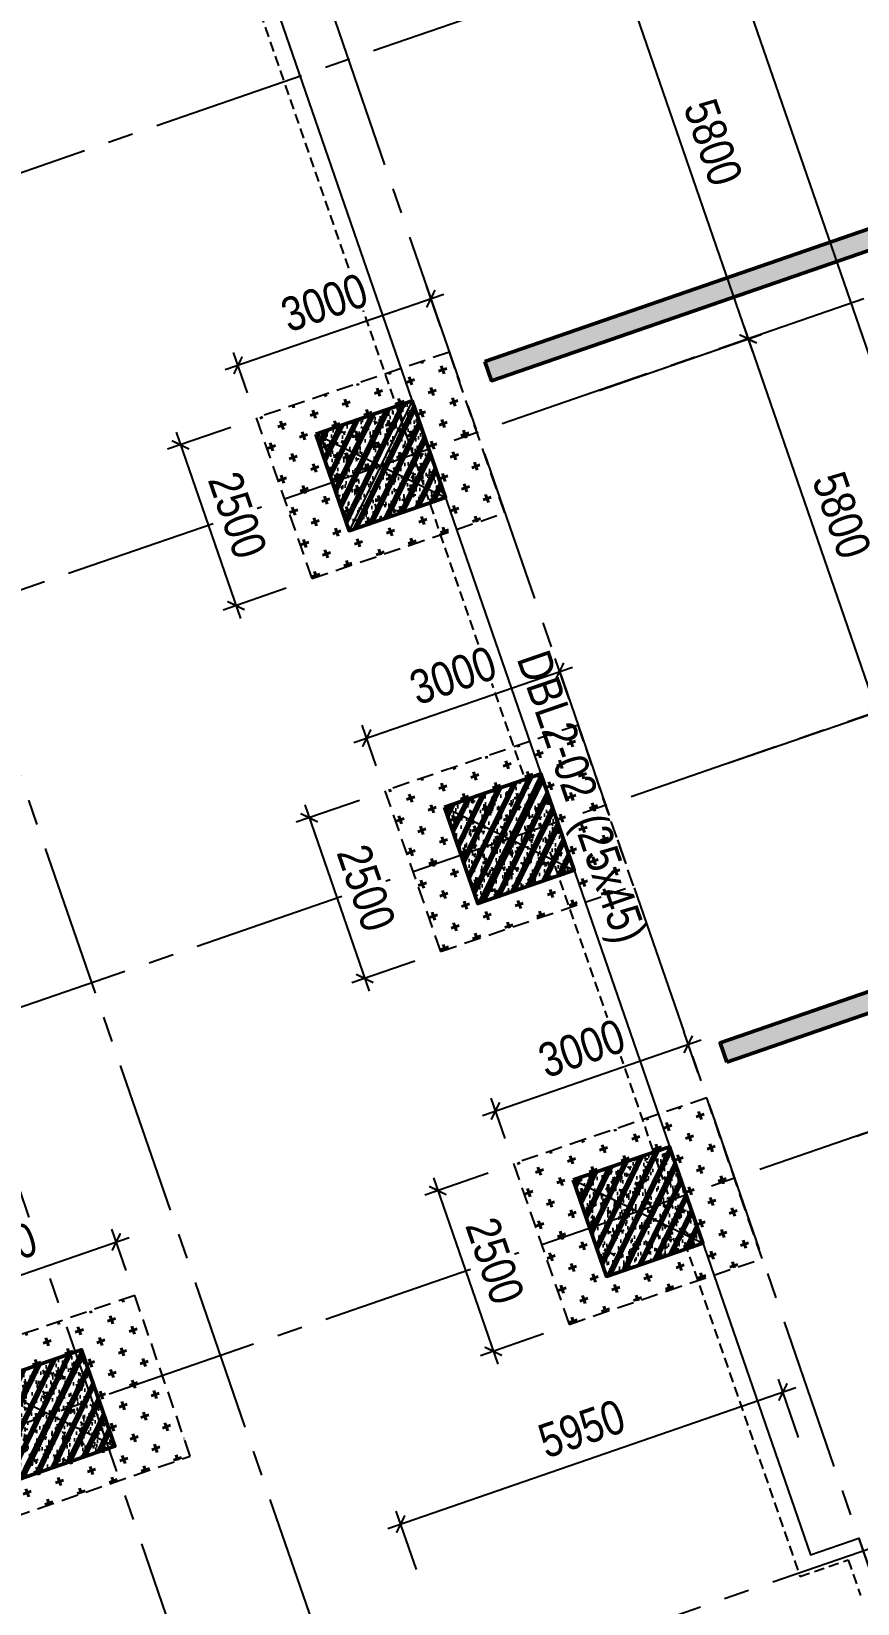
# Model space of a CAD drawing. Header units: millimetres. Extents: x -1534340 to 1713810, y -1348191 to 1114081.
# Drawn here: x 912097 to 924248, y -311826 to -288709 of the extents above; entities that cross this region are included whole.
import ezdxf
from ezdxf.enums import TextEntityAlignment as Align
from ezdxf.xclip import XClip

# ---------------------------------------------------------------- set-up
doc = ezdxf.new("R2010")
doc.units = ezdxf.units.MM
doc.header["$LTSCALE"] = 100
doc.header["$XCLIPFRAME"] = 0
doc.header["$PDMODE"] = 32
doc.header["$PDSIZE"] = 2.5
for name, pattern in [('CENTER2', [1.125, 0.75, -0.125, 0.125, -0.125]), ('DASHED', [4.5, 3, -1.5]), ('HIDDEN', [0.375, 0.25, -0.125])]:
    doc.linetypes.add(name, pattern=pattern)
for name, color, linetype, lineweight in [('0-Hatch', 250, 'Continuous', 40), ('ccu12-Tencaukien', 9, 'Continuous', 15), ('KT-Net cot', 2, 'Continuous', 50), ('KT-Net cot vach', 6, 'Continuous', 50), ('KT-Vat lieu', 250, 'Continuous', 9)]:
    doc.layers.add(name, color=color, linetype=linetype, lineweight=lineweight)
for name, color, linetype in [('0-khuat', 3, 'HIDDEN'), ('ccu11-Khuat', 9, 'DASHED'), ('ccu11-Manh', 8, 'Continuous'), ('ccu11-Thay', 7, 'Continuous'), ('ccu12-Text', 31, 'Continuous'), ('ccu12-Truc', 13, 'CENTER2'), ('KC2-DIM', 251, 'Continuous'), ('KT-Dim', 8, 'Continuous'), ('Xref_ST_MBDV Cot vach 30.7.2022$0$Xref_ST_MBDV Cot vach 30.7.2022|Xref_ST_MBDV Cot vach 30.7.2022|Xref_ST_MBDV Cot vach 30.7.2022|Xref_ST_MBDV Cot vach 30.7.2022|A-WALL-PATT', 251, 'Continuous')]:
    doc.layers.add(name, color=color, linetype=linetype)
doc.styles.add('Arial Narrow', font='ARIALN.TTF')
doc.dimstyles.new('ccu12-200', dxfattribs={"dimscale": 200, "dimtxt": 2.5, "dimasz": 1, "dimexe": 1, "dimexo": 2, "dimgap": 1, "dimtad": 1, "dimdec": 0, "dimrnd": 5, "dimdsep": 46, "dimtxsty": 'Arial Narrow', "dimblk": 'ARCHTICK', "dimcen": -1, "dimdle": 1, "dimclrd": 256, "dimclre": 256, "dimclrt": 3, "dimadec": 0, "dimazin": 2, "dimtfac": 0.1, "dimtdec": 0, "dimtmove": 0, "dimatfit": 1, "dimldrblk": 'ARCHTICK', "dimfxl": 1, "dimtvp": 0.8333333333333334, "dimtolj": 1, "dimtzin": 12, "dimarcsym": 0})
pattern_1 = [(49.99999999999999, (108165.766868453, -54076.05759553041), (286.9040730403014, -25.10085399303804), [30, -330]), (355, (108165.766868453, -54076.05759553041), (-55.50053344520001, 300.8768534800047), [24, -264]), (100.4514, (108189.6755404533, -54078.14933153044), (231.4037526856086, 275.7758168243814), [25.496076, -280.4568448]), (46.18420000000001, (108165.766868453, -53996.05759553041), (426.8964194502578, -66.20760573160723), [45, -495]), (96.6356, (108201.3415664532, -54001.57491833041), (373.8650822194813, 389.6471483601767), [38.2441152, -420.6852]), (351.1842, (108165.766868453, -53996.05759553041), (373.8647780534509, 389.6474403701299), [36, -396]), (21, (108205.766868453, -54016.05759553041), (238.7628208473847, -161.0475562661355), [30, -330]), (326.0000000000001, (108205.766868453, -54016.05759553041), (97.32613276863269, 290.0600180187412), [24, -264]), (71.4514, (108225.663761653, -54029.47823793039), (336.089051432596, 129.012198683981), [25.496076, -280.4568448]), (37.50000000000001, (108165.766868453, -54076.05759553041), (4.863942126916267, 133.1575415325246), [0, -260.8, 0, -268, 0, -265]), (7.499999999999999, (108165.766868453, -54076.05759553041), (105.2278149768594, 157.7646847529441), [0, -152.8, 0, -254.8, 0, -101]), (327.5, (108076.5668684533, -54076.05759553041), (213.5289744689636, -9.021948693751902), [0, -100, 0, -312, 0, -414]), (317.5, (108036.5668684533, -54076.05759553041), (233.2744677369545, 40.04199293292709), [0, -130, 0, -207.2, 0, -294]), (45, (108165.766868453, -54076.05759553041), (-106.0660171779821, 106.0660171779821), []), (45, (108236.477546453, -54076.05759553041), (-106.0660171779821, 106.0660171779821), [])]

# ---------------------------------------------------------------- blocks, each defined once
blk = doc.blocks.new('Xref_ST_MBDV Cot vach 30.7.2022$0$Tuong Vay01-flat-1')
at = {"layer": 'Xref_ST_MBDV Cot vach 30.7.2022$0$Xref_ST_MBDV Cot vach 30.7.2022|Xref_ST_MBDV Cot vach 30.7.2022|Xref_ST_MBDV Cot vach 30.7.2022|Xref_ST_MBDV Cot vach 30.7.2022|A-WALL-PATT'}
h = blk.add_hatch(dxfattribs=at)
h.set_pattern_fill('ACET-2D-VATLIEU04', color=256, scale=50, pattern_type=2)
h.set_pattern_definition([(49.99999999999999, (-11139561.83942936, -1407213.44759845), (-225.902473859489, 189.5546824974008), [37.49999998626113, -412.4999998488724]), (355, (-11139561.83942936, -1407213.44759845), (32.12721218541265, 367.2157156157773), [29.99999999490911, -329.9999999440002]), (100.4514, (-11139531.95358936, -1407216.06226845), (-341.2315265778452, -62.9441868767608), [31.87009499667636, -350.57105596344]), (46.18420000000001, (-11139561.83942936, -1407113.44759845), (-319.1804974675179, 306.2520974436775), [56.24999996954708, -618.749999665018]), (96.6356, (-11139517.37105686, -1407120.34425195), (-516.9959221575409, -60.14402179722674), [47.80514400473094, -525.8565000520404]), (351.1842, (-11139561.83942936, -1407113.44759845), (84.74077420309186, 546.3954293043353), [45.00000000792112, -495.0000000871323]), (21, (-11139511.83942936, -1407138.44759845), (-105.6808218676597, 275.3079533968121), [37.49999999934682, -412.499999992815]), (326.0000000000001, (-11139511.83942936, -1407138.44759845), (206.1288045682013, 305.5985201385338), [30.00000001746614, -330.0000001921275]), (71.4514, (-11139486.96831286, -1407155.22340145), (-328.9637652803212, 110.3801005582791), [31.87009499870726, -350.5710559857798]), (37.50000000000001, (-11139561.83942936, -1407213.44759845), (-78.13452938385308, 101.8269011885859), [0, -325.9999998517854, 0, -334.9999998476936, 0, -331.2499998493985]), (7.499999999999999, (-11139561.83942936, -1407213.44759845), (-23.27934638224542, 176.8241910238285), [0, -191.0000000278261, 0, -318.5000000464012, 0, -126.2500000183929]), (327.5, (-11139673.33942936, -1407213.44759845), (71.94441751949489, 112.9301145330537), [0, -125.0000000614986, 0, -390.0000001918756, 0, -517.5000002546042]), (317.5, (-11139723.33942936, -1407213.44759845), (158.0205495897681, 172.4491691102739), [0, -162.4999999478019, 0, -258.9999999168043, 0, -367.4999998819521]), (45, (-11139561.83942936, -1407213.44759845), (-150.2601910028607, 150.2601910026278), []), (45, (-11139561.83942936, -1407152.19759845), (-150.2601910028607, 150.2601910026278), [])])
h.paths.add_polyline_path([(-82665.42454257607, -118500.0088302612), (-81837.41861176863, -121132.0343658989), (-80902.71611081436, -123728.0834242017), (-79862.87874617614, -126283.8385967175), (-78719.63840653747, -128795.0430432414), (-77474.89874527603, -131257.5152608277), (-76130.7324262727, -133667.1548922951), (-74689.37767251953, -136019.9495540815), (-73153.2345392555, -138311.981517314), (-71524.86091735773, -140539.4342316107), (-69806.96827445179, -142698.5986796832), (-68002.4171395041, -144785.8795539467), (-66114.21234000102, -146797.8012427511), (-64145.497998368, -148731.0136179249), (-62099.55229647644, -150582.2976132843), (-59979.78201714717, -152348.5705846979), (-57789.71687134914, -154026.8914431464), (-55533.00362077914, -155614.4655520306), (-53213.40000534989, -157108.6493807235), (-50834.76848621853, -158506.954906286), (-48401.06981415115, -159807.0537564463), (-45916.35643433966, -161006.7810866404), (-43384.76573854871, -162104.1391847725), (-40810.51317570359, -163097.3007977149), (-38197.88523275405, -163984.6121738681), (-35551.23229684308, -164764.5958169776), (-32874.96141154505, -165435.9529462866), (-30173.5289383363, -165997.5656592443), (-27451.44813587703, -166448.4963081502), (-24701.85157574899, -166789.3238736566), (-4396.734290909022, -168938.2567786218), (36420.01678077132, -167648.2249503911), (41836.4863632936, -160718.6374020646), (12445.38596707024, -24367.66042796941), (8472.910947457654, -9248.974452903174), (-4718.707271176856, -5521.400683149928), (-10557.45827306993, -9946.818014640827), (-34021.18647153303, -27848.24941525888), (-39776.65152562223, -32008.57135346811), (-41248.85870469548, -35293.77142358455), (-45787.31564925052, -38574.38242801698), (-49368.4870454669, -38942.00303377653), (-57644.18705056235, -44924.06981060421), (-59844.65461433306, -46601.45355761005), (-61968.93197572604, -48362.30333496258), (-64019.60134904832, -50208.3517090485), (-65993.2459566202, -52136.53199238679), (-67886.59205765836, -54143.61763671576), (-69696.47008413821, -56226.27801198442), (-71419.8706161473, -58381.05012253253), (-73053.93764149398, -60604.33085121214), (-74595.93274202198, -62892.42844269238), (-76043.29574720934, -65241.53179885377), (-77393.615911806, -67647.72832025355), (-78644.64476583898, -70107.01135663176), (-79794.29917307012, -72615.28586126259), (-80840.66479975358, -75168.37520986283), (-81781.99930225872, -77762.02815519366), (-82616.73522835784, -80391.9259061541), (-83343.48262714595, -83053.68931881292), (-83961.03136360087, -85742.88618860021), (-84468.3531336058, -88455.03863057657), (-84864.60300002433, -91185.62932156771), (-85149.1148865223, -93930.11565387133), (-85321.41487544402, -96683.60341540864), (-85381.30445068702, -99529.50948559865), (-85328.50406530127, -102200.8374458619), (-85163.21024433896, -104955.3926120612), (-84885.69993967563, -107700.5945179402), (-84496.42936686985, -110432.1923394061), (-83996.04728951491, -113145.6335586284), (-83385.3738030456, -115836.3975027683)], flags=16)
h.paths.add_polyline_path([(-83625.45879450254, -118780.6341908188), (-82785.20518665202, -121451.592054751), (-81836.67593448795, -124086.0436255364), (-80781.45706173405, -126679.6041032514), (-79621.30565389246, -129227.9548506811), (-78358.15352366865, -131726.8525110248), (-76994.10399421491, -134172.1360737709), (-75531.42839684151, -136559.7338032422), (-73972.56228888594, -138885.6700187323), (-72320.10139823705, -141146.0717144171), (-70576.79730102606, -143337.1750085717), (-68745.55283991061, -145455.3314108832), (-66829.41729043424, -147497.0138977058), (-64831.58128353581, -149458.8227850739), (-62755.37149274349, -151337.4913895966), (-60604.24509477988, -153129.8914679771), (-58381.7840128839, -154833.0384259534), (-56091.68895242736, -156444.0962880657), (-53737.77323871478, -157960.3824199464), (-51323.95646727085, -159379.3719952791), (-48854.25797718205, -160698.7021999834), (-46332.79015832208, -161916.1761666269), (-43763.75160367042, -163029.7666325136), (-41151.42011806555, -164037.6193153583), (-38500.14559506811, -164938.0560009221), (-35814.34277378954, -165729.5773374715), (-33098.48388773762, -166410.8653324069), (-30357.09121792205, -166980.7855469028), (-27594.72956264392, -167438.3889849058), (-24815.98988816142, -167782.8289991841), (-4433.735052675009, -169939.9255319908), (36919.56229590811, -168632.9359166666), (42912.68845487945, -160965.5998827359), (13418.22973546013, -24135.12373521132), (9294.838300889242, -8442.070929647249), (-4925.935208282433, -4423.687328800617), (-11162.76267831214, -9150.82235655561), (-34617.47974592447, -27045.37879939191), (-40579.63196872547, -31355.10398377781), (-42051.83914779872, -34640.30405389448), (-46155.98199344426, -37606.97231750819), (-49737.15338966064, -37974.59292326774), (-58240.31235744618, -44121.0777798905), (-60467.11885703541, -45818.53930653841), (-62622.81900685839, -47605.43596977205), (-64703.8232677374, -49478.79233927629), (-66706.66158131324, -51435.49383058609), (-68628.013630962, -53472.26783320424), (-70464.66541309468, -55585.73726807744), (-72213.55809716694, -57772.38228180911), (-73871.79587351345, -60028.54927773564), (-75436.60120790266, -62350.49395546387), (-76905.37393212318, -64734.34577669739), (-78275.66833624989, -67176.13529814105), (-79545.20269040763, -69671.7966022063), (-80711.86304414831, -72217.17406733404), (-81773.70674647763, -74808.02928769216), (-82728.96568063274, -77440.04813065287), (-83576.04920824617, -80108.84792049509), (-84313.5468179807, -82809.98473610263), (-84940.23047422245, -85538.9608107484), (-85455.05666192248, -88291.23202148662), (-85857.16812421381, -91062.21545574092), (-86145.88844638877, -93847.29761108034), (-86320.75738810934, -96641.83923533), (-86381.51240370423, -99528.87035845965), (-86327.91179009154, -102240.684236032), (-86160.19218073785, -105035.6641918905), (-85878.57688103244, -107821.473743778), (-85483.548480995, -110593.4755141111), (-84975.76463904232, -113347.0545681345), (-84356.0573821161, -116077.6233250971)])
blk = doc.blocks.new('_ARCHTICK')
at = {"color": 0, "linetype": 'ByBlock', "const_width": 0.15}
blk.add_lwpolyline([(-0.5, -0.5), (0.5, 0.5)], dxfattribs=at)
blk = doc.blocks.new('*D1137')
at = {"layer": 'Defpoints', "color": 0, "transparency": 16777216}
for p in [(369540.1568463368, -50987.29101526502), (374001.6793293455, -55582.9004888067), (371432.2993522154, -56469.97258824773, -0.001541574509502541)]:
    blk.add_point(p, dxfattribs=at)
at = {"layer": 'KT-Dim', "lineweight": -2, "transparency": 16777216}
for p, q in [((372043.6067416059, -49911.39700687399), (374066.9484155994, -55771.9506048594)), ((369918.2570784424, -50856.75284275701), (372297.9259439126, -50035.17803667282)), ((371810.399584321, -56339.43441573971), (374190.7294453983, -55517.63140255265))]:
    blk.add_line(p, q, dxfattribs=at)
at = {"layer": 'KT-Dim', "lineweight": -2, "transparency": 16777216, "xscale": 200, "yscale": 200, "zscale": 200}
for p, rotation in [((372108.8758278599, -50100.44712292678), 109.0471074728855), ((374001.6793293455, -55582.90048880661), 289.0471074728856)]:
    blk.add_blockref('_ARCHTICK', p, dxfattribs=dict(at, rotation=rotation))
at = {"layer": 'KT-Dim', "color": 3, "transparency": 16777216, "insert": (373485.637401111, -52693.09313867638), "char_height": 500, "attachment_point": 5, "rotation": 289.04710747288556, "style": 'Arial Narrow'}
blk.add_mtext('\\A1;5800', dxfattribs=at)
blk = doc.blocks.new('*D1138')
at = {"layer": 'Defpoints', "color": 0, "transparency": 16777216}
for p in [(367648.0184263776, -45504.60803161839, -0.001541574509499016), (372109.5395214034, -50100.21798436528), (369540.1611836329, -50987.28951782151)]:
    blk.add_point(p, dxfattribs=at)
at = {"layer": 'KT-Dim', "lineweight": -2, "transparency": 16777216}
for p, q in [((368026.1186584831, -45374.06985911039), (370405.7861359683, -44552.49553222464)), ((370151.4669336615, -44428.71450242582), (372174.8086076573, -50289.26810041799)), ((369918.2614157384, -50856.7513453135), (372298.5896374562, -50034.94889811125))]:
    blk.add_line(p, q, dxfattribs=at)
at = {"layer": 'KT-Dim', "lineweight": -2, "transparency": 16777216, "xscale": 200, "yscale": 200, "zscale": 200}
for p, rotation in [((370216.7360199155, -44617.76461847861), 109.0471074728855), ((372109.5395214034, -50100.21798436523), 289.0471074728856)]:
    blk.add_blockref('_ARCHTICK', p, dxfattribs=dict(at, rotation=rotation))
at = {"layer": 'KT-Dim', "color": 3, "transparency": 16777216, "insert": (371593.4975931677, -47210.41063423159), "char_height": 500, "attachment_point": 5, "rotation": 289.04710747288556, "style": 'Arial Narrow'}
blk.add_mtext('\\A1;5800', dxfattribs=at)
blk = doc.blocks.new('*D1142')
at = {"layer": 'Defpoints', "color": 0, "transparency": 16777216}
for p in [(371432.9632642537, -56469.74337386237, 0.0007328238285898986), (375894.4857472666, -61065.35284741069), (373325.1057701398, -61952.4249468506, 0.0007638141083008421)]:
    blk.add_point(p, dxfattribs=at)
at = {"layer": 'KT-Dim', "lineweight": -2, "transparency": 16777216}
for p, q in [((373936.4131595246, -55393.84936547073), (375959.7548335206, -61254.40296346339)), ((371811.0634963592, -56339.20520135437), (374190.7323618313, -55517.63039526955)), ((373703.2060022454, -61821.88677434258), (376083.5358633194, -61000.08376115662))]:
    blk.add_line(p, q, dxfattribs=at)
at = {"layer": 'KT-Dim', "lineweight": -2, "transparency": 16777216, "xscale": 200, "yscale": 200, "zscale": 200}
for p, rotation in [((374001.6822457785, -55582.89948152352), 109.0471074728855), ((375894.4857472666, -61065.3528474106), 289.0471074728856)]:
    blk.add_blockref('_ARCHTICK', p, dxfattribs=dict(at, rotation=rotation))
at = {"layer": 'KT-Dim', "color": 3, "transparency": 16777216, "insert": (375378.4438190309, -58175.54549727672), "char_height": 500, "attachment_point": 5, "rotation": 289.04710747288556, "style": 'Arial Narrow'}
blk.add_mtext('\\A1;5800', dxfattribs=at)
blk = doc.blocks.new('*D1143')
at = {"layer": 'Defpoints', "color": 0, "transparency": 16777216}
for p in [(373325.7696821648, -61952.19573245836, 0.0007356123916695267), (377787.2921651834, -66547.80520600892), (375217.9121880564, -67434.87730544891, 0.0007666026713804702)]:
    blk.add_point(p, dxfattribs=at)
at = {"layer": 'KT-Dim', "lineweight": -2, "transparency": 16777216}
for p, q in [((373703.8699142704, -61821.65755995034), (376083.5387797467, -61000.08275386402)), ((375829.21957744, -60876.30172406523), (377852.5612514373, -66736.85532206162)), ((375596.012420162, -67304.3391329409), (377976.3422812361, -66482.53611975488))]:
    blk.add_line(p, q, dxfattribs=at)
at = {"layer": 'KT-Dim', "lineweight": -2, "transparency": 16777216, "xscale": 200, "yscale": 200, "zscale": 200}
for p, rotation in [((375894.488663694, -61065.35184011799), 109.0471074728855), ((377787.2921651833, -66547.80520600885), 289.0471074728856)]:
    blk.add_blockref('_ARCHTICK', p, dxfattribs=dict(at, rotation=rotation))
at = {"layer": 'KT-Dim', "color": 3, "transparency": 16777216, "insert": (377271.250236947, -63657.99785587308), "char_height": 500, "attachment_point": 5, "rotation": 289.04710747288556, "style": 'Arial Narrow'}
blk.add_mtext('\\A1;5800', dxfattribs=at)
blk = doc.blocks.new('*D1124')
at = {"layer": 'Defpoints', "color": 0, "transparency": 16777216}
for p in [(366646.887502437, -37704.25700299309, 0.0008513056641429317), (379299.6929281667, -66025.65167231504), (376730.3129510398, -66912.72377175502, 0.0007666026713804702)]:
    blk.add_point(p, dxfattribs=at)
at = {"layer": 'KT-Dim', "lineweight": -2, "transparency": 16777216}
for p, q in [((367024.9877345426, -37573.71883048504), (369404.6692217365, -36752.13966678189)), ((369150.3500194298, -36628.3586369831), (379364.9620144206, -66214.70178836775)), ((377108.4131831453, -66782.185599247), (379488.7430442194, -65960.38258606098))]:
    blk.add_line(p, q, dxfattribs=at)
at = {"layer": 'KT-Dim', "lineweight": -2, "transparency": 16777216, "xscale": 200, "yscale": 200, "zscale": 200}
for p, rotation in [((369215.6191056837, -36817.40875303587), 109.0471074728855), ((379299.6929281667, -66025.65167231495), 289.0471074728856)]:
    blk.add_blockref('_ARCHTICK', p, dxfattribs=dict(at, rotation=rotation))
at = {"layer": 'KT-Dim', "color": 3, "transparency": 16777216, "insert": (374688.0158394334, -51272.94954548511), "char_height": 500, "attachment_point": 5, "rotation": 289.04710747288556, "style": 'Arial Narrow'}
blk.add_mtext('\\A1;30900', dxfattribs=at)
blk = doc.blocks.new('*U151')
h = blk.add_hatch()
h.set_pattern_fill('VATLIEU04', color=250, scale=40, style=0, pattern_type=2)
h.set_pattern_definition([(49.99999999999999, (550, -550), (286.9040730403014, -25.10085399303804), [30, -330]), (355, (550, -550), (-55.50053344520001, 300.8768534800047), [24, -264]), (100.4514, (573.908672, -552.091736), (231.4037526856086, 275.7758168243814), [25.496076, -280.4568448]), (46.18420000000001, (550, -470), (426.8964194502578, -66.20760573160723), [45, -495]), (96.6356, (585.574698, -475.5173228), (373.8650822194813, 389.6471483601767), [38.2441152, -420.6852]), (351.1842, (550, -470), (373.8647780534509, 389.6474403701299), [36, -396]), (21, (590, -490), (238.7628208473847, -161.0475562661355), [30, -330]), (326.0000000000001, (590, -490), (97.32613276863269, 290.0600180187412), [24, -264]), (71.4514, (609.8968932, -503.4206424), (336.089051432596, 129.012198683981), [25.496076, -280.4568448]), (37.50000000000001, (550, -550), (4.863942126916267, 133.1575415325246), [0, -260.8, 0, -268, 0, -265]), (7.499999999999999, (550, -550), (105.2278149768594, 157.7646847529441), [0, -152.8, 0, -254.8, 0, -101]), (327.5, (460.8, -550), (213.5289744689636, -9.021948693751902), [0, -100, 0, -312, 0, -414]), (317.5, (420.8, -550), (233.2744677369545, 40.04199293292709), [0, -130, 0, -207.2, 0, -294]), (45, (550, -550), (-120.2081528017131, 120.2081528017131), []), (45, (550, -501), (-120.2081528017131, 120.2081528017131), [])])
h.paths.add_polyline_path([(-475, 475), (1025, 475), (1025, -1025), (-475, -1025)])
at = {"color": 6, "ltscale": 0.25}
blk.add_lwpolyline([(-475, 475), (1025, 475), (1025, -1025), (-475, -1025)], close=True, dxfattribs=at)
at = {"layer": 'Defpoints', "linetype": 'ByBlock', "ltscale": 30}
for p, q in [((1025, 475), (-475, -1025)), ((-475, 475), (1025, -1025))]:
    blk.add_line(p, q, dxfattribs=at)
blk = doc.blocks.new('MBDV-B1-T1-PN')
at = {"layer": 'KT-Net cot vach', "rotation": 19.04713795399666}
for p in [(57391.73514500447, 5823.388029050664), (59284.5415629372, 340.9356704584789), (61177.34796688659, -5141.516692961333), (52528.30691644386, -8127.581932688248)]:
    blk.add_blockref('*U151', p, dxfattribs=at)
blk = doc.blocks.new('*U705')
at = {"layer": 'ccu12-Tencaukien', "color": 8, "ltscale": 10000}
blk.add_line((360.6565736538532, -155.3215232637356), (354.4065714950475, -155.3215232637356), dxfattribs=at)
at = {"layer": 'ccu12-Text', "color": 2, "style": 'Arial Narrow', "width": 0.8}
blk.add_attdef('SH', text='', height=300, dxfattribs=at).set_placement((275.6048113084853, 5.864471777974813), align=Align.BOTTOM_RIGHT)
at = {"layer": 'ccu12-Text', "color": 31, "style": 'Arial Narrow', "width": 0.8}
for tag, p in [('(', (507.5315725744504, -75.41116959831947)), (')', (962.8971199221714, -75.41116959831947)), ('KT', (632.605666770517, -75.41116959831947))]:
    blk.add_attdef(tag, text='', height=250, dxfattribs=at).set_placement(p, align=Align.BOTTOM_LEFT)
blk = doc.blocks.new('*D1293')
at = {"layer": 'Defpoints', "color": 0, "ltscale": 0.5, "transparency": 16777216}
for p in [(917972.2233958326, -292637.8529131222), (918243.3969923167, -293423.2984343843), (915407.646333765, -294402.3360429713)]:
    blk.add_point(p, dxfattribs=at)
at = {"layer": 'KC2-DIM', "lineweight": -2, "ltscale": 0.5, "transparency": 16777216}
for p, q in [((914947.4226559509, -293682.1597085365), (918161.2734771627, -292572.5837262949)), ((918112.8586186622, -293045.1982717242), (917906.9542090053, -292448.8028317922)), ((915277.1079601105, -294024.2358803112), (915071.2035504536, -293427.8404403792))]:
    blk.add_line(p, q, dxfattribs=at)
at = {"layer": 'KC2-DIM', "lineweight": -2, "ltscale": 0.5, "transparency": 16777216, "xscale": 200, "yscale": 200, "zscale": 200}
for p, rotation in [((917972.2233958326, -292637.8529131222), 19.04713795383188), ((915136.4727372809, -293616.8905217092), 199.0471379538319)]:
    blk.add_blockref('_ARCHTICK', p, dxfattribs=dict(at, rotation=rotation))
at = {"layer": 'KC2-DIM', "color": 3, "ltscale": 0.5, "transparency": 16777216, "insert": (916405.767170418, -292697.0119739512), "char_height": 500, "attachment_point": 5, "rotation": 19.04713795383187, "style": 'Arial Narrow', "bg_fill": 3, "box_fill_scale": 1.1, "bg_fill_color": 256, "bg_fill_true_color": 13158600, "bg_fill_transparency": 0}
blk.add_mtext('\\A1;3000', dxfattribs=at)
blk = doc.blocks.new('*D1294')
at = {"layer": 'Defpoints', "color": 0, "ltscale": 0.5, "transparency": 16777216}
for p in [(915407.646333765, -294402.3360429713), (916223.5108931169, -296765.4621548819), (915105.224998361, -297151.5481213295)]:
    blk.add_point(p, dxfattribs=at)
at = {"layer": 'KC2-DIM', "lineweight": -2, "ltscale": 0.5, "transparency": 16777216}
for p, q in [((915029.5461558594, -294532.8743724676), (914100.3103500563, -294853.6911741671)), ((914224.0912742609, -294599.3719204661), (915170.4941631091, -297340.5982102823)), ((915845.4107152113, -296896.0004843782), (914916.1749094082, -297216.8172860777))]:
    blk.add_line(p, q, dxfattribs=at)
at = {"layer": 'KC2-DIM', "lineweight": -2, "ltscale": 0.5, "transparency": 16777216, "xscale": 200, "yscale": 200, "zscale": 200}
for p, rotation in [((914289.360439009, -294788.4220094189), 109.0471312622707), ((915105.224998361, -297151.5481213295), 289.0471312622706)]:
    blk.add_blockref('_ARCHTICK', p, dxfattribs=dict(at, rotation=rotation))
at = {"layer": 'KC2-DIM', "color": 3, "ltscale": 0.5, "transparency": 16777216, "insert": (915127.6524795023, -295821.4042194972), "char_height": 500, "attachment_point": 5, "rotation": 289.0471312622707, "style": 'Arial Narrow', "bg_fill": 3, "box_fill_scale": 1.1, "bg_fill_color": 256, "bg_fill_true_color": 13158600, "bg_fill_transparency": 0}
blk.add_mtext('\\A1;2500', dxfattribs=at)
blk = doc.blocks.new('*D1265')
at = {"layer": 'Defpoints', "color": 0, "ltscale": 0.5, "transparency": 16777216}
for p in [(919865.0292104644, -298120.3049780788), (920136.2028069487, -298905.7504993412), (917300.4521483968, -299884.7881079281)]:
    blk.add_point(p, dxfattribs=at)
at = {"layer": 'KC2-DIM', "lineweight": -2, "ltscale": 0.5, "transparency": 16777216}
for p, q in [((920005.6644332941, -298527.6503366811), (919799.7600236372, -297931.2548967488)), ((916840.2284705825, -299164.6117734931), (920054.0792917944, -298055.0357912516)), ((917169.9137747423, -299506.687945268), (916964.0093650853, -298910.2925053359))]:
    blk.add_line(p, q, dxfattribs=at)
at = {"layer": 'KC2-DIM', "lineweight": -2, "ltscale": 0.5, "transparency": 16777216, "xscale": 200, "yscale": 200, "zscale": 200}
for p, rotation in [((919865.0292104644, -298120.3049780788), 19.04713795383188), ((917029.2785519126, -299099.3425866659), 199.0471379538319)]:
    blk.add_blockref('_ARCHTICK', p, dxfattribs=dict(at, rotation=rotation))
at = {"layer": 'KC2-DIM', "color": 3, "ltscale": 0.5, "transparency": 16777216, "insert": (918298.5729850499, -298179.4640389079), "char_height": 500, "attachment_point": 5, "rotation": 19.04713795383187, "style": 'Arial Narrow', "bg_fill": 3, "box_fill_scale": 1.1, "bg_fill_color": 256, "bg_fill_true_color": 13158600, "bg_fill_transparency": 0}
blk.add_mtext('\\A1;3000', dxfattribs=at)
blk = doc.blocks.new('*D1266')
at = {"layer": 'Defpoints', "color": 0, "ltscale": 0.5, "transparency": 16777216}
for p in [(917300.4521483968, -299884.7881079279), (918116.3167077487, -302247.9142198385), (916998.0308129922, -302634.0001862863)]:
    blk.add_point(p, dxfattribs=at)
at = {"layer": 'KC2-DIM', "lineweight": -2, "ltscale": 0.5, "transparency": 16777216}
for p, q in [((916922.351970491, -300015.3264374243), (915993.1161646876, -300336.1432391239)), ((916116.8970888921, -300081.823985423), (917063.2999777404, -302823.0502752392)), ((917738.2165298429, -302378.4525493348), (916808.9807240395, -302699.2693510344))]:
    blk.add_line(p, q, dxfattribs=at)
at = {"layer": 'KC2-DIM', "lineweight": -2, "ltscale": 0.5, "transparency": 16777216, "xscale": 200, "yscale": 200, "zscale": 200}
for p, rotation in [((916182.1662536403, -300270.8740743757), 109.0471312622707), ((916998.0308129922, -302634.0001862863), 289.0471312622706)]:
    blk.add_blockref('_ARCHTICK', p, dxfattribs=dict(at, rotation=rotation))
at = {"layer": 'KC2-DIM', "color": 3, "ltscale": 0.5, "transparency": 16777216, "insert": (917020.4582941334, -301303.856284454), "char_height": 500, "attachment_point": 5, "rotation": 289.0471312622707, "style": 'Arial Narrow', "bg_fill": 3, "box_fill_scale": 1.1, "bg_fill_color": 256, "bg_fill_true_color": 13158600, "bg_fill_transparency": 0}
blk.add_mtext('\\A1;2500', dxfattribs=at)
blk = doc.blocks.new('*D1267')
at = {"layer": 'Defpoints', "color": 0, "ltscale": 0.5, "transparency": 16777216}
for p in [(921757.8356144137, -303602.7573414987), (922029.009210898, -304388.2028627609), (919193.2585523463, -305367.2404713479)]:
    blk.add_point(p, dxfattribs=at)
at = {"layer": 'KC2-DIM', "lineweight": -2, "ltscale": 0.5, "transparency": 16777216}
for p, q in [((921898.4708372435, -304010.1027001008), (921692.5664275865, -303413.7072601687)), ((918733.0348745321, -304647.0641369129), (921946.8856957438, -303537.4881546714)), ((919062.7201786918, -304989.1403086878), (918856.8157690348, -304392.7448687557))]:
    blk.add_line(p, q, dxfattribs=at)
at = {"layer": 'KC2-DIM', "lineweight": -2, "ltscale": 0.5, "transparency": 16777216, "xscale": 200, "yscale": 200, "zscale": 200}
for p, rotation in [((921757.8356144137, -303602.7573414987), 19.04713795383188), ((918922.084955862, -304581.7949500857), 199.0471379538319)]:
    blk.add_blockref('_ARCHTICK', p, dxfattribs=dict(at, rotation=rotation))
at = {"layer": 'KC2-DIM', "color": 3, "ltscale": 0.5, "transparency": 16777216, "insert": (920191.3793889992, -303661.9164023278), "char_height": 500, "attachment_point": 5, "rotation": 19.04713795383187, "style": 'Arial Narrow', "bg_fill": 3, "box_fill_scale": 1.1, "bg_fill_color": 256, "bg_fill_true_color": 13158600, "bg_fill_transparency": 0}
blk.add_mtext('\\A1;3000', dxfattribs=at)
blk = doc.blocks.new('*D1268')
at = {"layer": 'Defpoints', "color": 0, "ltscale": 0.5, "transparency": 16777216}
for p in [(919193.258552346, -305367.2404713479), (920009.123111698, -307730.3665832585), (918890.8372169421, -308116.4525497061)]:
    blk.add_point(p, dxfattribs=at)
at = {"layer": 'KC2-DIM', "lineweight": -2, "ltscale": 0.5, "transparency": 16777216}
for p, q in [((918815.1583744404, -305497.7788008442), (917885.9225686373, -305818.5956025437)), ((918009.703492842, -305564.2763488427), (918956.1063816904, -308305.502638659)), ((919631.0229337923, -307860.9049127548), (918701.7871279892, -308181.7217144542))]:
    blk.add_line(p, q, dxfattribs=at)
at = {"layer": 'KC2-DIM', "lineweight": -2, "ltscale": 0.5, "transparency": 16777216, "xscale": 200, "yscale": 200, "zscale": 200}
for p, rotation in [((918074.9726575902, -305753.3264377955), 109.0471312622707), ((918890.8372169421, -308116.4525497061), 289.0471312622706)]:
    blk.add_blockref('_ARCHTICK', p, dxfattribs=dict(at, rotation=rotation))
at = {"layer": 'KC2-DIM', "color": 3, "ltscale": 0.5, "transparency": 16777216, "insert": (918913.2646980833, -306786.3086478738), "char_height": 500, "attachment_point": 5, "rotation": 289.0471312622707, "style": 'Arial Narrow', "bg_fill": 3, "box_fill_scale": 1.1, "bg_fill_color": 256, "bg_fill_true_color": 13158600, "bg_fill_transparency": 0}
blk.add_mtext('\\A1;2500', dxfattribs=at)
blk = doc.blocks.new('*D1263')
at = {"layer": 'Defpoints', "color": 0, "ltscale": 0.5, "transparency": 16777216}
for p in [(913345.1121065108, -306507.2486344783), (913620.4747175418, -307304.8275004126), (910312.0982942688, -308447.0382698999)]:
    blk.add_point(p, dxfattribs=at)
at = {"layer": 'KC2-DIM', "lineweight": -2, "ltscale": 0.5, "transparency": 16777216}
for p, q in [((909847.6856019081, -307714.7285907934), (913534.1621878406, -306441.9794476505)), ((913489.9363438861, -306926.7273377528), (913279.842919683, -306318.1985531484)), ((910181.5599206132, -308068.9381072401), (909971.4664964101, -307460.4093226357))]:
    blk.add_line(p, q, dxfattribs=at)
at = {"layer": 'KC2-DIM', "lineweight": -2, "ltscale": 0.5, "transparency": 16777216, "xscale": 200, "yscale": 200, "zscale": 200}
for p, rotation in [((913345.1121065108, -306507.2486344783), 19.0471379540058), ((910036.7356832379, -307649.4594039656), 199.0471379540058)]:
    blk.add_blockref('_ARCHTICK', p, dxfattribs=dict(at, rotation=rotation))
at = {"layer": 'KC2-DIM', "color": 3, "ltscale": 0.5, "transparency": 16777216, "insert": (911542.3429987343, -306647.9942757579), "char_height": 500, "attachment_point": 5, "rotation": 19.047137954005798, "style": 'Arial Narrow', "bg_fill": 3, "box_fill_scale": 1.1, "bg_fill_color": 256, "bg_fill_true_color": 13158600, "bg_fill_transparency": 0}
blk.add_mtext('\\A1;3500', dxfattribs=at)
blk = doc.blocks.new('*D1296')
at = {"layer": 'Defpoints', "color": 0, "ltscale": 0.5, "transparency": 16777216}
for p in [(923151.3540608382, -308714.8448170055), (923512.5593898825, -309761.0643296517), (917889.34582562, -311702.4682904977)]:
    blk.add_point(p, dxfattribs=at)
at = {"layer": 'KC2-DIM', "lineweight": -2, "ltscale": 0.5, "transparency": 16777216}
for p, q in [((923382.021016229, -309382.9641669911), (923086.0848740115, -308525.7947356753)), ((917339.0904152455, -310721.5179646782), (923340.4041421685, -308649.5756301787)), ((917758.8074519665, -311324.3681278371), (917462.871309749, -310467.1986965212))]:
    blk.add_line(p, q, dxfattribs=at)
at = {"layer": 'KC2-DIM', "lineweight": -2, "ltscale": 0.5, "transparency": 16777216, "xscale": 200, "yscale": 200, "zscale": 200}
for p, rotation in [((923151.3540608382, -308714.8448170055), 19.0471379536849), ((917528.1404965757, -310656.2487778515), 199.0471379536849)]:
    blk.add_blockref('_ARCHTICK', p, dxfattribs=dict(at, rotation=rotation))
at = {"layer": 'KC2-DIM', "color": 3, "ltscale": 0.5, "transparency": 16777216, "insert": (920191.1663825695, -309255.1870539637), "char_height": 500, "attachment_point": 5, "rotation": 19.0471379536849, "style": 'Arial Narrow', "bg_fill": 3, "box_fill_scale": 1.1, "bg_fill_color": 256, "bg_fill_true_color": 13158600, "bg_fill_transparency": 0}
blk.add_mtext('\\A1;5950', dxfattribs=at)
blk = doc.blocks.new('Vach-NN-PN')
at = {"layer": 'KT-Vat lieu'}
h = blk.add_hatch(dxfattribs=at)
h.set_pattern_fill('BTCT', color=256, scale=40)
h.set_pattern_definition(pattern_1)
h.paths.add_polyline_path([(60880.54794455832, -4741.475439881789), (60978.45172479609, -5025.050561877782), (72841.3426883854, -929.4087402075529), (72743.43890814763, -645.8336182117928)])
h = blk.add_hatch(dxfattribs=at)
h.set_pattern_fill('BTCT', color=256, scale=40)
h.set_pattern_definition(pattern_1)
h.paths.add_polyline_path([(64437.71698953607, -15044.70453247568), (64339.81320929807, -14761.12941047922), (76202.70581280417, -10665.48793719499), (76300.60959304217, -10949.06305919145)])
at = {"layer": 'KT-Net cot'}
for points in [[(60880.54794455832, -4741.475439881789), (60978.45172479609, -5025.050561877782), (72841.3426883854, -929.4087402075529), (72743.43890814763, -645.8336182117928)], [(64437.71698953607, -15044.70453247568), (64339.81320929807, -14761.12941047922), (76202.70581280417, -10665.48793719499), (76300.60959304217, -10949.06305919145)]]:
    blk.add_lwpolyline(points, close=True, dxfattribs=at)
blk = doc.blocks.new('Grid-ST-flat-3')
at = {"layer": 'ccu12-Truc', "ltscale": 30}
for p, q in [((361622.2284453711, -32650.90975400561), (374729.8888652187, -70616.82275023795)), ((354060.2251921427, -35261.67722702224), (370215.9049475128, -82056.07930523856)), ((352169.7243788354, -35914.36909527634), (368325.4041342058, -82708.77117349271)), ((371917.5285306431, -44030.56765644264), (347796.6934022298, -52358.24085405766)), ((373810.3320323362, -49513.02102186112), (349695.2078323849, -57838.72253210988)), ((375703.1355340295, -54995.47438727948), (343807.6216429826, -66007.34088114498)), ((377595.9390357225, -60477.92775269796), (312746.7367284151, -82866.99351539748)), ((377787.2916931123, -66547.80383867014), (314639.5431473439, -88349.44587364572))]:
    blk.add_line(p, q, dxfattribs=at)
at = {"layer": 'KT-Dim'}
for base, p1, p2, picture, middle in [((379299.6929281667, -66025.65167231504, -0.0008513056641429317), (366646.887502437, -37704.25700299308), (376730.3129510398, -66912.723771755, -8.470299276246152e-05), '*D1124', (374688.0158394334, -51272.94954548511, -0.0008513056641429317)), ((372109.5395214034, -50100.21798436528, 0.001541574509502569), (367648.0184263776, -45504.60803161841), (369540.1611836329, -50987.28951782151, 0.001541574509502569), '*D1138', (371593.4975931677, -47210.41063423159, 0.001541574509502569)), ((374001.6793293455, -55582.9004888067, 0.001541574509502569), (369540.1568463368, -50987.29101526499, 0.001541574509502791), (371432.2993522154, -56469.97258824774), '*D1137', (373485.637401111, -52693.09313867638, 0.001541574509502569)), ((375894.4857472666, -61065.35284741069, -0.0007356123916695267), (371432.9632642537, -56469.74337386235, -2.788563079628159e-06), (373325.10577014, -61952.42494685057, 2.820171663131532e-05), '*D1142', (375378.4438190309, -58175.54549727672, -0.0007356123916695267)), ((377787.2921651834, -66547.80520600892, -0.0007356123916695267), (373325.7696821648, -61952.19573245838), (375217.9121880564, -67434.87730544893, 3.099027971094348e-05), '*D1143', (377271.250236947, -63657.99785587308, -0.0007356123916695267))]:
    dim = blk.add_linear_dim(base=base, p1=p1, p2=p2, angle=109.0471074728856, dimstyle='ccu12-200', dxfattribs=at)
    dim.commit()
    dim.dimension.update_dxf_attribs({"geometry": picture, "text_midpoint": middle})

msp = doc.modelspace()

# ---------------------------------------------------------------- hatches: boundary and pattern name
at = {"layer": '0-Hatch', "ltscale": 2}
h = msp.add_hatch(dxfattribs=at)
h.set_pattern_fill('CROSS', color=256, scale=1000, angle=109.047137953997, style=0)
h.set_pattern_definition([(109.0471379539969, (4951086.627262647, -7233834.121621578), (-317.8990851971258, 154.7261181275824), [124.9999999999994, -374.9999999999976]), (199.0471379539969, (4951125.308792179, -7233754.64685028), (-154.7261181275824, -317.8990851971258), [124.9999999999994, -374.9999999999976])])
h.paths.add_polyline_path([(918244.048775633, -293425.1829547375), (915404.1045730404, -294392.0745403693), (916219.9691323923, -296755.2006522798), (919059.9133349854, -295788.309066648)])
h = msp.add_hatch(dxfattribs=at)
h.set_pattern_fill('CROSS', color=256, scale=1000, angle=109.047137953997, style=0)
h.set_pattern_definition([(109.0471379539969, (4952979.433990191, -7239316.573371354), (-317.8990851971258, 154.7261181275824), [124.9999999999994, -374.9999999999976]), (199.0471379539969, (4953018.115519722, -7239237.098600055), (-154.7261181275824, -317.8990851971258), [124.9999999999994, -374.9999999999976])])
h.paths.add_polyline_path([(920136.8555031769, -298907.634704513), (917296.9113005843, -299874.5262901449), (918112.7758599363, -302237.6524020554), (920952.7200625293, -301270.7608164235)])
h = msp.add_hatch(dxfattribs=at)
h.set_pattern_fill('CROSS', color=256, scale=1000, angle=109.047137953997, style=0)
h.set_pattern_definition([(109.0471379539969, (4954872.240100505, -7244799.026338074), (-317.8990851971258, 154.7261181275824), [124.9999999999994, -374.9999999999977]), (199.0471379539969, (4954910.921630036, -7244719.551566776), (-154.7261181275824, -317.8990851971258), [124.9999999999994, -374.9999999999976])])
h.paths.add_polyline_path([(922029.6616134908, -304390.0876712339), (919189.7174108982, -305356.9792568658), (920005.5819702501, -307720.1053687763), (922845.5261728432, -306753.2137831444)])
h = msp.add_hatch(dxfattribs=at)
h.set_pattern_fill('CROSS', color=256, scale=1000, angle=109.047137953997, style=0)
h.set_pattern_definition([(109.0471379539969, (4946215.246681351, -7247801.430453028), (-317.8990851971258, 154.7261181275824), [124.9999999999994, -374.9999999999977]), (199.0471379539969, (4946253.928210882, -7247721.955681729), (-154.7261181275824, -317.8990851971258), [124.9999999999994, -374.9999999999977])])
h.paths.add_polyline_path([(913616.932956817, -307294.5659978106), (910308.5565335442, -308436.7767672979), (911124.4210928961, -310799.9028792084), (914432.7975161694, -309657.6921097211)])

# ---------------------------------------------------------------- linework, layer by layer
at = {"layer": '0-khuat', "ltscale": 10}
for points in [[(919059.9133349854, -295788.309066648), (918244.048775633, -293425.1829547375), (915404.1045730404, -294392.0745403693), (916219.9691323923, -296755.2006522798)], [(920952.7200625293, -301270.7608164235), (920136.8555031769, -298907.634704513), (917296.9113005843, -299874.5262901449), (918112.7758599363, -302237.6524020554)], [(922845.5261728432, -306753.2137831444), (922029.6616134908, -304390.0876712339), (919189.7174108982, -305356.9792568658), (920005.5819702501, -307720.1053687763)], [(914432.7975161694, -309657.6921097211), (913616.932956817, -307294.5659978106), (910308.5565335442, -308436.7767672979), (911124.4210928961, -310799.9028792084)]]:
    msp.add_lwpolyline(points, close=True, dxfattribs=at)
at = {"layer": 'ccu11-Khuat', "ltscale": 0.5}
for p, q in [((914508.540709799, -285669.6387476122), (923401.4623652465, -311427.7127112831)), ((923401.4623652465, -311427.7127112831), (924110.4002227731, -311182.9532425504)), ((924110.4002227731, -311182.9532425504), (924292.0228076078, -311709.0171649512))]:
    msp.add_line(p, q, dxfattribs=at)
at = {"layer": 'ccu11-Thay', "ltscale": 0.5}
msp.add_lwpolyline([(852421.5081928375, -306840.5882586227), (914663.2668728792, -285351.7396549198), (923556.1885258524, -311109.8136114239), (924265.1263409023, -310865.0541573563), (924446.748925736, -311391.1180797545), (936735.0041949643, -307148.620941917), (944439.6272195511, -308027.7346975371), (964088.3374317464, -303792.3619314699)], dxfattribs=at)

# ---------------------------------------------------------------- block references
ref = msp.add_blockref('Xref_ST_MBDV Cot vach 30.7.2022$0$Tuong Vay01-flat-1', (928861.6716351077, -173724.8057649822))
XClip(ref).set_block_clipping_path([(-91541.67363452361, -190955.66829734467), (52438.32550173579, -76158.0499385341)])
msp.add_blockref('Grid-ST-flat-3', (550530.0983094397, -243129.7985158589))
at = {"layer": 'ccu11-Manh'}
msp.add_blockref('MBDV-B1-T1-PN', (859492.6811446511, -300749.4537652719), dxfattribs=at)
at = {"layer": 'ccu12-Tencaukien', "extrusion": (-9.80437330037572e-07, -4.376655619254602e-07, 0.9999999999994236)}
ref = msp.add_blockref('*U705', (919659.4721593473, -300342.6086479786), dxfattribs=dict(at, xscale=1.815893337873054, yscale=1.815893337873054, zscale=1.815893337873054, rotation=249.4698337379082))
ref.add_attrib('KT', '(25x45)', dxfattribs={"color": 31, "extrusion": (-9.80437330037572e-07, -4.376655619254602e-07, 0.9999999999994236), "height": 499.9999999999999, "rotation": 289.0210070027831, "style": 'Arial Narrow'}).set_placement((919916.4321183068, -300368.7884079146, -0.7704324154491706), align=Align.BOTTOM_LEFT)
ref.add_attrib('SH', 'DBL2-02', dxfattribs={"color": 2, "extrusion": (-9.80437330037572e-07, -4.376655619254602e-07, 0.9999999999994236), "height": 499.9999999999999, "rotation": 289.0210070027831, "style": 'Arial Narrow'}).set_placement((919825.0329581861, -300113.7516621934, -0.770221333278356), align=Align.BOTTOM_RIGHT)

# ---------------------------------------------------------------- next in the draw order: dimensions: what is measured, and where the dimension line sits
at = {"layer": 'KC2-DIM', "ltscale": 0.5}
for p1, p2, distance, picture, middle in [((915407.6463337651, -294402.3360429714, -4.45853799861673e-05), (918243.3969923168, -293423.2984343843, -4.45853799861673e-05), 830.9390990324358, '*D1293', (916405.767170418, -292697.0119739512, -4.45853799861673e-05)), ((917300.4521483969, -299884.7881079281, -4.458537998616378e-05), (920136.2028069486, -298905.7504993411, -4.458537998616378e-05), 830.9390990326176, '*D1265', (918298.5729850499, -298179.4640389079, -4.458537998616378e-05)), ((919193.2585523463, -305367.2404713479, -4.458537998616028e-05), (922029.009210898, -304388.2028627609, -4.458537998616028e-05), 830.939099032601, '*D1267', (920191.3793889992, -303661.9164023278, -4.458537998616028e-05)), ((910312.098294269, -308447.0382699, -4.45853799861673e-05), (913620.4747175417, -307304.8275004126, -4.45853799861673e-05), 843.7752158832242, '*D1263', (911542.3429987343, -306647.9942757579, -4.458502984275911e-05)), ((917889.3458256199, -311702.4682904975, -4.45853799861673e-05), (923512.5593898824, -309761.0643296516, -4.45853799861673e-05), 1106.817310296194, '*D1296', (920191.1663825695, -309255.1870539637, -4.45853799861673e-05))]:
    dim = msp.add_aligned_dim(p1=p1, p2=p2, distance=distance, dimstyle='ccu12-200', override={"dimfxl": 150, "dimtfill": 1}, dxfattribs=at)
    dim.commit()
    dim.dimension.update_dxf_attribs({"geometry": picture, "text_midpoint": middle})

# ---------------------------------------------------------------- next in the draw order: dimensions: what is measured, and where the dimension line sits
for p1, p2, distance, picture, middle in [((915407.6463337651, -294402.3360429714, -4.45853799861673e-05), (916223.510893117, -296765.4621548819, -4.45853799861673e-05), -1183.057782146842, '*D1294', (915127.6524795023, -295821.4042194972, -4.45853799861673e-05)), ((917300.4521483969, -299884.7881079281, -4.458537998616378e-05), (918116.3167077488, -302247.9142198386, -4.458537998616378e-05), -1183.0577821473012, '*D1266', (917020.4582941334, -301303.856284454, -4.458537998616378e-05)), ((919193.2585523463, -305367.2404713479, -4.458537998616028e-05), (920009.1231116982, -307730.3665832584, -4.458537998616028e-05), -1183.05778214688, '*D1268', (918913.2646980833, -306786.3086478738, -4.458537998616028e-05))]:
    dim = msp.add_aligned_dim(p1=p1, p2=p2, distance=distance, dimstyle='ccu12-200', override={"dimfxl": 150, "dimtfill": 1}, dxfattribs=at)
    dim.commit()
    dim.dimension.update_dxf_attribs({"geometry": picture, "text_midpoint": middle})

# ---------------------------------------------------------------- next in the draw order: block references
at = {"layer": 'KT-Net cot'}
msp.add_blockref('Vach-NN-PN', (857886.7686465812, -288820.4269154225), dxfattribs=at)

doc.saveas('drawing.dxf')
